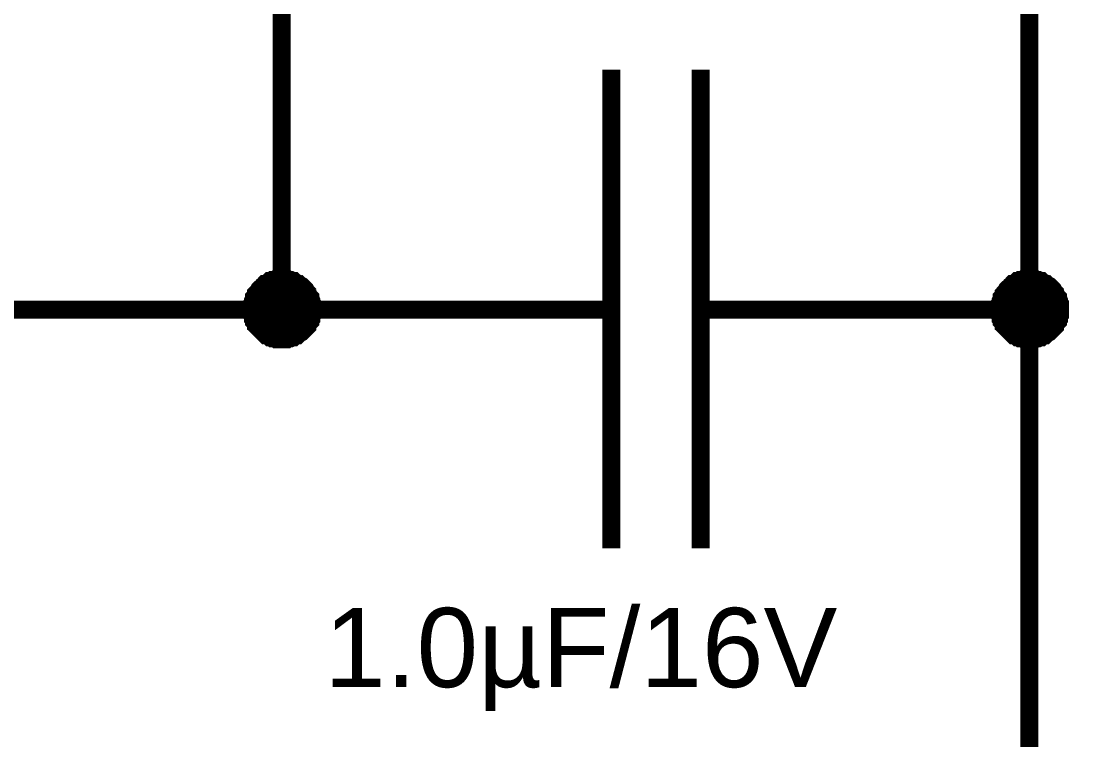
# Model space of a CAD drawing. Header units: millimetres. Extents: x -2024 to 917, y -725 to 13.
# Drawn here: x 742.59 to 760.41, y -368.48 to -356.48 of the extents above; entities that cross this region are included whole.
import ezdxf

# ---------------------------------------------------------------- set-up
doc = ezdxf.new("R2010")
doc.units = ezdxf.units.MM
doc.layers.add('Sheet', color=255, linetype='Continuous')
doc.styles.get("Standard").update_dxf_attribs({"font": 'arial.ttf'})

msp = doc.modelspace()

# ---------------------------------------------------------------- linework, layer by layer
at = {"layer": 'Sheet'}
for points, const_width in [([(729.463, -361.297), (746.941, -361.297), (746.941, -346.294), (741.942, -346.294)], 0.3), ([(761.936, -348.795), (759.437, -348.795), (759.437, -361.297), (756.937, -361.297)], 0.3), ([(752.452, -365.287), (752.452, -357.289)], 0.3), ([(753.942, -365.287), (753.942, -357.289)], 0.3), ([(746.444, -361.297), (746.444, -361.263), (746.444, -361.247), (746.444, -361.214), (746.461, -361.197), (746.461, -361.164), (746.461, -361.148), (746.477, -361.114), (746.477, -361.098), (746.494, -361.081), (746.51, -361.048), (746.51, -361.032), (746.527, -361.015), (746.543, -360.999), (746.56, -360.965), (746.576, -360.949), (746.593, -360.932), (746.61, -360.916), (746.626, -360.899), (746.643, -360.883), (746.659, -360.866), (746.676, -360.866), (746.709, -360.849), (746.725, -360.833), (746.742, -360.816), (746.775, -360.816), (746.792, -360.8), (746.808, -360.8), (746.841, -360.8), (746.858, -360.783), (746.891, -360.783), (746.907, -360.783), (746.941, -360.783)], 0.3), ([(746.444, -361.297), (746.444, -361.263), (746.444, -361.247), (746.444, -361.214), (746.461, -361.197), (746.461, -361.164), (746.461, -361.148), (746.477, -361.114), (746.477, -361.098), (746.494, -361.081), (746.51, -361.048), (746.51, -361.032), (746.527, -361.015), (746.543, -360.999), (746.56, -360.965), (746.576, -360.949), (746.593, -360.932), (746.61, -360.916), (746.626, -360.899), (746.643, -360.883), (746.659, -360.866), (746.676, -360.866), (746.709, -360.849), (746.725, -360.833), (746.742, -360.816), (746.775, -360.816), (746.792, -360.8), (746.808, -360.8), (746.841, -360.8), (746.858, -360.783), (746.891, -360.783), (746.907, -360.783), (746.941, -360.783)], 0.3), ([(746.444, -361.297), (746.444, -361.263), (746.444, -361.247), (746.444, -361.214), (746.461, -361.197), (746.461, -361.164), (746.461, -361.148), (746.477, -361.114), (746.477, -361.098), (746.494, -361.081), (746.51, -361.048), (746.51, -361.032), (746.527, -361.015), (746.543, -360.999), (746.56, -360.965), (746.576, -360.949), (746.593, -360.932), (746.61, -360.916), (746.626, -360.899), (746.643, -360.883), (746.659, -360.866), (746.676, -360.866), (746.709, -360.849), (746.725, -360.833), (746.742, -360.816), (746.775, -360.816), (746.792, -360.8), (746.808, -360.8), (746.841, -360.8), (746.858, -360.783), (746.891, -360.783), (746.907, -360.783), (746.941, -360.783)], 0.3), ([(746.444, -361.297), (746.444, -361.263), (746.444, -361.247), (746.444, -361.214), (746.461, -361.197), (746.461, -361.164), (746.461, -361.148), (746.477, -361.114), (746.477, -361.098), (746.494, -361.081), (746.51, -361.048), (746.51, -361.032), (746.527, -361.015), (746.543, -360.999), (746.56, -360.965), (746.576, -360.949), (746.593, -360.932), (746.61, -360.916), (746.626, -360.899), (746.643, -360.883), (746.659, -360.866), (746.676, -360.866), (746.709, -360.849), (746.725, -360.833), (746.742, -360.816), (746.775, -360.816), (746.792, -360.8), (746.808, -360.8), (746.841, -360.8), (746.858, -360.783), (746.891, -360.783), (746.907, -360.783), (746.941, -360.783)], 0.3), ([(746.941, -360.783), (746.941, -360.783)], 0.3), ([(746.941, -360.783), (746.974, -360.783), (746.99, -360.783), (747.023, -360.783), (747.04, -360.8), (747.073, -360.8), (747.089, -360.8), (747.123, -360.816), (747.139, -360.816), (747.156, -360.833), (747.189, -360.849), (747.205, -360.866), (747.222, -360.866), (747.238, -360.883), (747.272, -360.899), (747.288, -360.916), (747.305, -360.932), (747.321, -360.949), (747.338, -360.965), (747.354, -360.999), (747.371, -361.015), (747.371, -361.032), (747.387, -361.048), (747.404, -361.081), (747.421, -361.098), (747.421, -361.114), (747.437, -361.148), (747.437, -361.164), (747.437, -361.197), (747.454, -361.214), (747.454, -361.247), (747.454, -361.263), (747.454, -361.297)], 0.3), ([(746.941, -360.783), (746.941, -360.783)], 0.3), ([(746.941, -360.783), (746.974, -360.783), (746.99, -360.783), (747.023, -360.783), (747.04, -360.8), (747.073, -360.8), (747.089, -360.8), (747.123, -360.816), (747.139, -360.816), (747.156, -360.833), (747.189, -360.849), (747.205, -360.866), (747.222, -360.866), (747.238, -360.883), (747.272, -360.899), (747.288, -360.916), (747.305, -360.932), (747.321, -360.949), (747.338, -360.965), (747.354, -360.999), (747.371, -361.015), (747.371, -361.032), (747.387, -361.048), (747.404, -361.081), (747.421, -361.098), (747.421, -361.114), (747.437, -361.148), (747.437, -361.164), (747.437, -361.197), (747.454, -361.214), (747.454, -361.247), (747.454, -361.263), (747.454, -361.297)], 0.3), ([(746.941, -360.783), (746.941, -360.783)], 0.3), ([(746.941, -360.783), (746.974, -360.783), (746.99, -360.783), (747.023, -360.783), (747.04, -360.8), (747.073, -360.8), (747.089, -360.8), (747.123, -360.816), (747.139, -360.816), (747.156, -360.833), (747.189, -360.849), (747.205, -360.866), (747.222, -360.866), (747.238, -360.883), (747.272, -360.899), (747.288, -360.916), (747.305, -360.932), (747.321, -360.949), (747.338, -360.965), (747.354, -360.999), (747.371, -361.015), (747.371, -361.032), (747.387, -361.048), (747.404, -361.081), (747.421, -361.098), (747.421, -361.114), (747.437, -361.148), (747.437, -361.164), (747.437, -361.197), (747.454, -361.214), (747.454, -361.247), (747.454, -361.263), (747.454, -361.297)], 0.3), ([(746.941, -360.783), (746.941, -360.783)], 0.3), ([(746.941, -360.783), (746.974, -360.783), (746.99, -360.783), (747.023, -360.783), (747.04, -360.8), (747.073, -360.8), (747.089, -360.8), (747.123, -360.816), (747.139, -360.816), (747.156, -360.833), (747.189, -360.849), (747.205, -360.866), (747.222, -360.866), (747.238, -360.883), (747.272, -360.899), (747.288, -360.916), (747.305, -360.932), (747.321, -360.949), (747.338, -360.965), (747.354, -360.999), (747.371, -361.015), (747.371, -361.032), (747.387, -361.048), (747.404, -361.081), (747.421, -361.098), (747.421, -361.114), (747.437, -361.148), (747.437, -361.164), (747.437, -361.197), (747.454, -361.214), (747.454, -361.247), (747.454, -361.263), (747.454, -361.297)], 0.3), ([(758.94, -361.297), (758.94, -361.263), (758.94, -361.247), (758.94, -361.214), (758.957, -361.197), (758.957, -361.164), (758.957, -361.148), (758.973, -361.114), (758.973, -361.098), (758.99, -361.081), (759.006, -361.048), (759.006, -361.032), (759.023, -361.015), (759.039, -360.999), (759.056, -360.965), (759.072, -360.949), (759.089, -360.932), (759.106, -360.916), (759.122, -360.899), (759.139, -360.883), (759.155, -360.866), (759.172, -360.866), (759.205, -360.849), (759.221, -360.833), (759.238, -360.816), (759.271, -360.816), (759.288, -360.8), (759.304, -360.8), (759.337, -360.8), (759.354, -360.783), (759.387, -360.783), (759.403, -360.783), (759.437, -360.783)], 0.3), ([(758.94, -361.297), (758.94, -361.263), (758.94, -361.247), (758.94, -361.214), (758.957, -361.197), (758.957, -361.164), (758.957, -361.148), (758.973, -361.114), (758.973, -361.098), (758.99, -361.081), (759.006, -361.048), (759.006, -361.032), (759.023, -361.015), (759.039, -360.999), (759.056, -360.965), (759.072, -360.949), (759.089, -360.932), (759.106, -360.916), (759.122, -360.899), (759.139, -360.883), (759.155, -360.866), (759.172, -360.866), (759.205, -360.849), (759.221, -360.833), (759.238, -360.816), (759.271, -360.816), (759.288, -360.8), (759.304, -360.8), (759.337, -360.8), (759.354, -360.783), (759.387, -360.783), (759.403, -360.783), (759.437, -360.783)], 0.3), ([(758.94, -361.297), (758.94, -361.263), (758.94, -361.247), (758.94, -361.214), (758.957, -361.197), (758.957, -361.164), (758.957, -361.148), (758.973, -361.114), (758.973, -361.098), (758.99, -361.081), (759.006, -361.048), (759.006, -361.032), (759.023, -361.015), (759.039, -360.999), (759.056, -360.965), (759.072, -360.949), (759.089, -360.932), (759.106, -360.916), (759.122, -360.899), (759.139, -360.883), (759.155, -360.866), (759.172, -360.866), (759.205, -360.849), (759.221, -360.833), (759.238, -360.816), (759.271, -360.816), (759.288, -360.8), (759.304, -360.8), (759.337, -360.8), (759.354, -360.783), (759.387, -360.783), (759.403, -360.783), (759.437, -360.783)], 0.3), ([(758.94, -361.297), (758.94, -361.263), (758.94, -361.247), (758.94, -361.214), (758.957, -361.197), (758.957, -361.164), (758.957, -361.148), (758.973, -361.114), (758.973, -361.098), (758.99, -361.081), (759.006, -361.048), (759.006, -361.032), (759.023, -361.015), (759.039, -360.999), (759.056, -360.965), (759.072, -360.949), (759.089, -360.932), (759.106, -360.916), (759.122, -360.899), (759.139, -360.883), (759.155, -360.866), (759.172, -360.866), (759.205, -360.849), (759.221, -360.833), (759.238, -360.816), (759.271, -360.816), (759.288, -360.8), (759.304, -360.8), (759.337, -360.8), (759.354, -360.783), (759.387, -360.783), (759.403, -360.783), (759.437, -360.783)], 0.3), ([(759.437, -360.783), (759.437, -360.783)], 0.3), ([(759.437, -360.783), (759.47, -360.783), (759.486, -360.783), (759.519, -360.783), (759.536, -360.8), (759.569, -360.8), (759.586, -360.8), (759.619, -360.816), (759.635, -360.816), (759.652, -360.833), (759.685, -360.849), (759.701, -360.866), (759.718, -360.866), (759.735, -360.883), (759.768, -360.899), (759.784, -360.916), (759.801, -360.932), (759.817, -360.949), (759.834, -360.965), (759.85, -360.999), (759.867, -361.015), (759.867, -361.032), (759.883, -361.048), (759.9, -361.081), (759.917, -361.098), (759.917, -361.114), (759.933, -361.148), (759.933, -361.164), (759.933, -361.197), (759.95, -361.214), (759.95, -361.247), (759.95, -361.263), (759.95, -361.297)], 0.3), ([(759.437, -360.783), (759.437, -360.783)], 0.3), ([(759.437, -360.783), (759.47, -360.783), (759.486, -360.783), (759.519, -360.783), (759.536, -360.8), (759.569, -360.8), (759.586, -360.8), (759.619, -360.816), (759.635, -360.816), (759.652, -360.833), (759.685, -360.849), (759.701, -360.866), (759.718, -360.866), (759.735, -360.883), (759.768, -360.899), (759.784, -360.916), (759.801, -360.932), (759.817, -360.949), (759.834, -360.965), (759.85, -360.999), (759.867, -361.015), (759.867, -361.032), (759.883, -361.048), (759.9, -361.081), (759.917, -361.098), (759.917, -361.114), (759.933, -361.148), (759.933, -361.164), (759.933, -361.197), (759.95, -361.214), (759.95, -361.247), (759.95, -361.263), (759.95, -361.297)], 0.3), ([(759.437, -360.783), (759.437, -360.783)], 0.3), ([(759.437, -360.783), (759.47, -360.783), (759.486, -360.783), (759.519, -360.783), (759.536, -360.8), (759.569, -360.8), (759.586, -360.8), (759.619, -360.816), (759.635, -360.816), (759.652, -360.833), (759.685, -360.849), (759.701, -360.866), (759.718, -360.866), (759.735, -360.883), (759.768, -360.899), (759.784, -360.916), (759.801, -360.932), (759.817, -360.949), (759.834, -360.965), (759.85, -360.999), (759.867, -361.015), (759.867, -361.032), (759.883, -361.048), (759.9, -361.081), (759.917, -361.098), (759.917, -361.114), (759.933, -361.148), (759.933, -361.164), (759.933, -361.197), (759.95, -361.214), (759.95, -361.247), (759.95, -361.263), (759.95, -361.297)], 0.3), ([(759.437, -360.783), (759.437, -360.783)], 0.3), ([(759.437, -360.783), (759.47, -360.783), (759.486, -360.783), (759.519, -360.783), (759.536, -360.8), (759.569, -360.8), (759.586, -360.8), (759.619, -360.816), (759.635, -360.816), (759.652, -360.833), (759.685, -360.849), (759.701, -360.866), (759.718, -360.866), (759.735, -360.883), (759.768, -360.899), (759.784, -360.916), (759.801, -360.932), (759.817, -360.949), (759.834, -360.965), (759.85, -360.999), (759.867, -361.015), (759.867, -361.032), (759.883, -361.048), (759.9, -361.081), (759.917, -361.098), (759.917, -361.114), (759.933, -361.148), (759.933, -361.164), (759.933, -361.197), (759.95, -361.214), (759.95, -361.247), (759.95, -361.263), (759.95, -361.297)], 0.3), ([(746.444, -361.297), (746.444, -361.263), (746.444, -361.247), (746.444, -361.214), (746.461, -361.197), (746.461, -361.164), (746.461, -361.148), (746.477, -361.114), (746.477, -361.098), (746.494, -361.081), (746.51, -361.048), (746.51, -361.032), (746.527, -361.015), (746.543, -360.999), (746.56, -360.965), (746.576, -360.949), (746.593, -360.932), (746.61, -360.916), (746.626, -360.899), (746.643, -360.883), (746.659, -360.866), (746.676, -360.866), (746.709, -360.849), (746.725, -360.833), (746.742, -360.816), (746.775, -360.816), (746.792, -360.8), (746.808, -360.8), (746.841, -360.8), (746.858, -360.783), (746.891, -360.783), (746.907, -360.783), (746.941, -360.783)], 0.0991), ([(746.444, -361.297), (746.444, -361.263), (746.444, -361.247), (746.444, -361.214), (746.461, -361.197), (746.461, -361.164), (746.461, -361.148), (746.477, -361.114), (746.477, -361.098), (746.494, -361.081), (746.51, -361.048), (746.51, -361.032), (746.527, -361.015), (746.543, -360.999), (746.56, -360.965), (746.576, -360.949), (746.593, -360.932), (746.61, -360.916), (746.626, -360.899), (746.643, -360.883), (746.659, -360.866), (746.676, -360.866), (746.709, -360.849), (746.725, -360.833), (746.742, -360.816), (746.775, -360.816), (746.792, -360.8), (746.808, -360.8), (746.841, -360.8), (746.858, -360.783), (746.891, -360.783), (746.907, -360.783), (746.941, -360.783)], 0.0991), ([(746.444, -361.297), (746.444, -361.263), (746.444, -361.247), (746.444, -361.214), (746.461, -361.197), (746.461, -361.164), (746.461, -361.148), (746.477, -361.114), (746.477, -361.098), (746.494, -361.081), (746.51, -361.048), (746.51, -361.032), (746.527, -361.015), (746.543, -360.999), (746.56, -360.965), (746.576, -360.949), (746.593, -360.932), (746.61, -360.916), (746.626, -360.899), (746.643, -360.883), (746.659, -360.866), (746.676, -360.866), (746.709, -360.849), (746.725, -360.833), (746.742, -360.816), (746.775, -360.816), (746.792, -360.8), (746.808, -360.8), (746.841, -360.8), (746.858, -360.783), (746.891, -360.783), (746.907, -360.783), (746.941, -360.783)], 0.0991), ([(746.444, -361.297), (746.444, -361.263), (746.444, -361.247), (746.444, -361.214), (746.461, -361.197), (746.461, -361.164), (746.461, -361.148), (746.477, -361.114), (746.477, -361.098), (746.494, -361.081), (746.51, -361.048), (746.51, -361.032), (746.527, -361.015), (746.543, -360.999), (746.56, -360.965), (746.576, -360.949), (746.593, -360.932), (746.61, -360.916), (746.626, -360.899), (746.643, -360.883), (746.659, -360.866), (746.676, -360.866), (746.709, -360.849), (746.725, -360.833), (746.742, -360.816), (746.775, -360.816), (746.792, -360.8), (746.808, -360.8), (746.841, -360.8), (746.858, -360.783), (746.891, -360.783), (746.907, -360.783), (746.941, -360.783)], 0.0991), ([(746.941, -360.783), (746.941, -360.783)], 0.0991), ([(746.941, -360.783), (746.974, -360.783), (746.99, -360.783), (747.023, -360.783), (747.04, -360.8), (747.073, -360.8), (747.089, -360.8), (747.123, -360.816), (747.139, -360.816), (747.156, -360.833), (747.189, -360.849), (747.205, -360.866), (747.222, -360.866), (747.238, -360.883), (747.272, -360.899), (747.288, -360.916), (747.305, -360.932), (747.321, -360.949), (747.338, -360.965), (747.354, -360.999), (747.371, -361.015), (747.371, -361.032), (747.387, -361.048), (747.404, -361.081), (747.421, -361.098), (747.421, -361.114), (747.437, -361.148), (747.437, -361.164), (747.437, -361.197), (747.454, -361.214), (747.454, -361.247), (747.454, -361.263), (747.454, -361.297)], 0.0991), ([(746.941, -360.783), (746.941, -360.783)], 0.0991), ([(746.941, -360.783), (746.974, -360.783), (746.99, -360.783), (747.023, -360.783), (747.04, -360.8), (747.073, -360.8), (747.089, -360.8), (747.123, -360.816), (747.139, -360.816), (747.156, -360.833), (747.189, -360.849), (747.205, -360.866), (747.222, -360.866), (747.238, -360.883), (747.272, -360.899), (747.288, -360.916), (747.305, -360.932), (747.321, -360.949), (747.338, -360.965), (747.354, -360.999), (747.371, -361.015), (747.371, -361.032), (747.387, -361.048), (747.404, -361.081), (747.421, -361.098), (747.421, -361.114), (747.437, -361.148), (747.437, -361.164), (747.437, -361.197), (747.454, -361.214), (747.454, -361.247), (747.454, -361.263), (747.454, -361.297)], 0.0991), ([(746.941, -360.783), (746.941, -360.783)], 0.0991), ([(746.941, -360.783), (746.974, -360.783), (746.99, -360.783), (747.023, -360.783), (747.04, -360.8), (747.073, -360.8), (747.089, -360.8), (747.123, -360.816), (747.139, -360.816), (747.156, -360.833), (747.189, -360.849), (747.205, -360.866), (747.222, -360.866), (747.238, -360.883), (747.272, -360.899), (747.288, -360.916), (747.305, -360.932), (747.321, -360.949), (747.338, -360.965), (747.354, -360.999), (747.371, -361.015), (747.371, -361.032), (747.387, -361.048), (747.404, -361.081), (747.421, -361.098), (747.421, -361.114), (747.437, -361.148), (747.437, -361.164), (747.437, -361.197), (747.454, -361.214), (747.454, -361.247), (747.454, -361.263), (747.454, -361.297)], 0.0991), ([(746.941, -360.783), (746.941, -360.783)], 0.0991), ([(746.941, -360.783), (746.974, -360.783), (746.99, -360.783), (747.023, -360.783), (747.04, -360.8), (747.073, -360.8), (747.089, -360.8), (747.123, -360.816), (747.139, -360.816), (747.156, -360.833), (747.189, -360.849), (747.205, -360.866), (747.222, -360.866), (747.238, -360.883), (747.272, -360.899), (747.288, -360.916), (747.305, -360.932), (747.321, -360.949), (747.338, -360.965), (747.354, -360.999), (747.371, -361.015), (747.371, -361.032), (747.387, -361.048), (747.404, -361.081), (747.421, -361.098), (747.421, -361.114), (747.437, -361.148), (747.437, -361.164), (747.437, -361.197), (747.454, -361.214), (747.454, -361.247), (747.454, -361.263), (747.454, -361.297)], 0.0991), ([(758.94, -361.297), (758.94, -361.263), (758.94, -361.247), (758.94, -361.214), (758.957, -361.197), (758.957, -361.164), (758.957, -361.148), (758.973, -361.114), (758.973, -361.098), (758.99, -361.081), (759.006, -361.048), (759.006, -361.032), (759.023, -361.015), (759.039, -360.999), (759.056, -360.965), (759.072, -360.949), (759.089, -360.932), (759.106, -360.916), (759.122, -360.899), (759.139, -360.883), (759.155, -360.866), (759.172, -360.866), (759.205, -360.849), (759.221, -360.833), (759.238, -360.816), (759.271, -360.816), (759.288, -360.8), (759.304, -360.8), (759.337, -360.8), (759.354, -360.783), (759.387, -360.783), (759.403, -360.783), (759.437, -360.783)], 0.0991), ([(758.94, -361.297), (758.94, -361.263), (758.94, -361.247), (758.94, -361.214), (758.957, -361.197), (758.957, -361.164), (758.957, -361.148), (758.973, -361.114), (758.973, -361.098), (758.99, -361.081), (759.006, -361.048), (759.006, -361.032), (759.023, -361.015), (759.039, -360.999), (759.056, -360.965), (759.072, -360.949), (759.089, -360.932), (759.106, -360.916), (759.122, -360.899), (759.139, -360.883), (759.155, -360.866), (759.172, -360.866), (759.205, -360.849), (759.221, -360.833), (759.238, -360.816), (759.271, -360.816), (759.288, -360.8), (759.304, -360.8), (759.337, -360.8), (759.354, -360.783), (759.387, -360.783), (759.403, -360.783), (759.437, -360.783)], 0.0991), ([(758.94, -361.297), (758.94, -361.263), (758.94, -361.247), (758.94, -361.214), (758.957, -361.197), (758.957, -361.164), (758.957, -361.148), (758.973, -361.114), (758.973, -361.098), (758.99, -361.081), (759.006, -361.048), (759.006, -361.032), (759.023, -361.015), (759.039, -360.999), (759.056, -360.965), (759.072, -360.949), (759.089, -360.932), (759.106, -360.916), (759.122, -360.899), (759.139, -360.883), (759.155, -360.866), (759.172, -360.866), (759.205, -360.849), (759.221, -360.833), (759.238, -360.816), (759.271, -360.816), (759.288, -360.8), (759.304, -360.8), (759.337, -360.8), (759.354, -360.783), (759.387, -360.783), (759.403, -360.783), (759.437, -360.783)], 0.0991), ([(758.94, -361.297), (758.94, -361.263), (758.94, -361.247), (758.94, -361.214), (758.957, -361.197), (758.957, -361.164), (758.957, -361.148), (758.973, -361.114), (758.973, -361.098), (758.99, -361.081), (759.006, -361.048), (759.006, -361.032), (759.023, -361.015), (759.039, -360.999), (759.056, -360.965), (759.072, -360.949), (759.089, -360.932), (759.106, -360.916), (759.122, -360.899), (759.139, -360.883), (759.155, -360.866), (759.172, -360.866), (759.205, -360.849), (759.221, -360.833), (759.238, -360.816), (759.271, -360.816), (759.288, -360.8), (759.304, -360.8), (759.337, -360.8), (759.354, -360.783), (759.387, -360.783), (759.403, -360.783), (759.437, -360.783)], 0.0991), ([(759.437, -360.783), (759.437, -360.783)], 0.0991), ([(759.437, -360.783), (759.47, -360.783), (759.486, -360.783), (759.519, -360.783), (759.536, -360.8), (759.569, -360.8), (759.586, -360.8), (759.619, -360.816), (759.635, -360.816), (759.652, -360.833), (759.685, -360.849), (759.701, -360.866), (759.718, -360.866), (759.735, -360.883), (759.768, -360.899), (759.784, -360.916), (759.801, -360.932), (759.817, -360.949), (759.834, -360.965), (759.85, -360.999), (759.867, -361.015), (759.867, -361.032), (759.883, -361.048), (759.9, -361.081), (759.917, -361.098), (759.917, -361.114), (759.933, -361.148), (759.933, -361.164), (759.933, -361.197), (759.95, -361.214), (759.95, -361.247), (759.95, -361.263), (759.95, -361.297)], 0.0991), ([(759.437, -360.783), (759.437, -360.783)], 0.0991), ([(759.437, -360.783), (759.47, -360.783), (759.486, -360.783), (759.519, -360.783), (759.536, -360.8), (759.569, -360.8), (759.586, -360.8), (759.619, -360.816), (759.635, -360.816), (759.652, -360.833), (759.685, -360.849), (759.701, -360.866), (759.718, -360.866), (759.735, -360.883), (759.768, -360.899), (759.784, -360.916), (759.801, -360.932), (759.817, -360.949), (759.834, -360.965), (759.85, -360.999), (759.867, -361.015), (759.867, -361.032), (759.883, -361.048), (759.9, -361.081), (759.917, -361.098), (759.917, -361.114), (759.933, -361.148), (759.933, -361.164), (759.933, -361.197), (759.95, -361.214), (759.95, -361.247), (759.95, -361.263), (759.95, -361.297)], 0.0991), ([(759.437, -360.783), (759.437, -360.783)], 0.0991), ([(759.437, -360.783), (759.47, -360.783), (759.486, -360.783), (759.519, -360.783), (759.536, -360.8), (759.569, -360.8), (759.586, -360.8), (759.619, -360.816), (759.635, -360.816), (759.652, -360.833), (759.685, -360.849), (759.701, -360.866), (759.718, -360.866), (759.735, -360.883), (759.768, -360.899), (759.784, -360.916), (759.801, -360.932), (759.817, -360.949), (759.834, -360.965), (759.85, -360.999), (759.867, -361.015), (759.867, -361.032), (759.883, -361.048), (759.9, -361.081), (759.917, -361.098), (759.917, -361.114), (759.933, -361.148), (759.933, -361.164), (759.933, -361.197), (759.95, -361.214), (759.95, -361.247), (759.95, -361.263), (759.95, -361.297)], 0.0991), ([(759.437, -360.783), (759.437, -360.783)], 0.0991), ([(759.437, -360.783), (759.47, -360.783), (759.486, -360.783), (759.519, -360.783), (759.536, -360.8), (759.569, -360.8), (759.586, -360.8), (759.619, -360.816), (759.635, -360.816), (759.652, -360.833), (759.685, -360.849), (759.701, -360.866), (759.718, -360.866), (759.735, -360.883), (759.768, -360.899), (759.784, -360.916), (759.801, -360.932), (759.817, -360.949), (759.834, -360.965), (759.85, -360.999), (759.867, -361.015), (759.867, -361.032), (759.883, -361.048), (759.9, -361.081), (759.917, -361.098), (759.917, -361.114), (759.933, -361.148), (759.933, -361.164), (759.933, -361.197), (759.95, -361.214), (759.95, -361.247), (759.95, -361.263), (759.95, -361.297)], 0.0991), ([(746.941, -361.793), (746.907, -361.793), (746.891, -361.793), (746.858, -361.793), (746.841, -361.777), (746.808, -361.777), (746.792, -361.777), (746.775, -361.76), (746.742, -361.76), (746.725, -361.744), (746.709, -361.727), (746.676, -361.727), (746.659, -361.711), (746.643, -361.694), (746.626, -361.677), (746.61, -361.661), (746.593, -361.644), (746.576, -361.628), (746.56, -361.611), (746.543, -361.595), (746.527, -361.578), (746.51, -361.562), (746.51, -361.528), (746.494, -361.512), (746.477, -361.495), (746.477, -361.462), (746.461, -361.446), (746.461, -361.429), (746.461, -361.396), (746.444, -361.379), (746.444, -361.346), (746.444, -361.33), (746.444, -361.297)], 0.3), ([(746.444, -361.297), (746.444, -361.297)], 0.3), ([(746.941, -361.793), (746.907, -361.793), (746.891, -361.793), (746.858, -361.793), (746.841, -361.777), (746.808, -361.777), (746.792, -361.777), (746.775, -361.76), (746.742, -361.76), (746.725, -361.744), (746.709, -361.727), (746.676, -361.727), (746.659, -361.711), (746.643, -361.694), (746.626, -361.677), (746.61, -361.661), (746.593, -361.644), (746.576, -361.628), (746.56, -361.611), (746.543, -361.595), (746.527, -361.578), (746.51, -361.562), (746.51, -361.528), (746.494, -361.512), (746.477, -361.495), (746.477, -361.462), (746.461, -361.446), (746.461, -361.429), (746.461, -361.396), (746.444, -361.379), (746.444, -361.346), (746.444, -361.33), (746.444, -361.297)], 0.3), ([(746.444, -361.297), (746.444, -361.297)], 0.3), ([(746.941, -361.793), (746.907, -361.793), (746.891, -361.793), (746.858, -361.793), (746.841, -361.777), (746.808, -361.777), (746.792, -361.777), (746.775, -361.76), (746.742, -361.76), (746.725, -361.744), (746.709, -361.727), (746.676, -361.727), (746.659, -361.711), (746.643, -361.694), (746.626, -361.677), (746.61, -361.661), (746.593, -361.644), (746.576, -361.628), (746.56, -361.611), (746.543, -361.595), (746.527, -361.578), (746.51, -361.562), (746.51, -361.528), (746.494, -361.512), (746.477, -361.495), (746.477, -361.462), (746.461, -361.446), (746.461, -361.429), (746.461, -361.396), (746.444, -361.379), (746.444, -361.346), (746.444, -361.33), (746.444, -361.297)], 0.3), ([(746.444, -361.297), (746.444, -361.297)], 0.3), ([(746.941, -361.793), (746.907, -361.793), (746.891, -361.793), (746.858, -361.793), (746.841, -361.777), (746.808, -361.777), (746.792, -361.777), (746.775, -361.76), (746.742, -361.76), (746.725, -361.744), (746.709, -361.727), (746.676, -361.727), (746.659, -361.711), (746.643, -361.694), (746.626, -361.677), (746.61, -361.661), (746.593, -361.644), (746.576, -361.628), (746.56, -361.611), (746.543, -361.595), (746.527, -361.578), (746.51, -361.562), (746.51, -361.528), (746.494, -361.512), (746.477, -361.495), (746.477, -361.462), (746.461, -361.446), (746.461, -361.429), (746.461, -361.396), (746.444, -361.379), (746.444, -361.346), (746.444, -361.33), (746.444, -361.297)], 0.3), ([(746.444, -361.297), (746.444, -361.297)], 0.3), ([(746.941, -361.793), (746.907, -361.793), (746.891, -361.793), (746.858, -361.793), (746.841, -361.777), (746.808, -361.777), (746.792, -361.777), (746.775, -361.76), (746.742, -361.76), (746.725, -361.744), (746.709, -361.727), (746.676, -361.727), (746.659, -361.711), (746.643, -361.694), (746.626, -361.677), (746.61, -361.661), (746.593, -361.644), (746.576, -361.628), (746.56, -361.611), (746.543, -361.595), (746.527, -361.578), (746.51, -361.562), (746.51, -361.528), (746.494, -361.512), (746.477, -361.495), (746.477, -361.462), (746.461, -361.446), (746.461, -361.429), (746.461, -361.396), (746.444, -361.379), (746.444, -361.346), (746.444, -361.33), (746.444, -361.297)], 0.0991), ([(746.444, -361.297), (746.444, -361.297)], 0.0991), ([(746.941, -361.793), (746.907, -361.793), (746.891, -361.793), (746.858, -361.793), (746.841, -361.777), (746.808, -361.777), (746.792, -361.777), (746.775, -361.76), (746.742, -361.76), (746.725, -361.744), (746.709, -361.727), (746.676, -361.727), (746.659, -361.711), (746.643, -361.694), (746.626, -361.677), (746.61, -361.661), (746.593, -361.644), (746.576, -361.628), (746.56, -361.611), (746.543, -361.595), (746.527, -361.578), (746.51, -361.562), (746.51, -361.528), (746.494, -361.512), (746.477, -361.495), (746.477, -361.462), (746.461, -361.446), (746.461, -361.429), (746.461, -361.396), (746.444, -361.379), (746.444, -361.346), (746.444, -361.33), (746.444, -361.297)], 0.0991), ([(746.444, -361.297), (746.444, -361.297)], 0.0991), ([(746.941, -361.793), (746.907, -361.793), (746.891, -361.793), (746.858, -361.793), (746.841, -361.777), (746.808, -361.777), (746.792, -361.777), (746.775, -361.76), (746.742, -361.76), (746.725, -361.744), (746.709, -361.727), (746.676, -361.727), (746.659, -361.711), (746.643, -361.694), (746.626, -361.677), (746.61, -361.661), (746.593, -361.644), (746.576, -361.628), (746.56, -361.611), (746.543, -361.595), (746.527, -361.578), (746.51, -361.562), (746.51, -361.528), (746.494, -361.512), (746.477, -361.495), (746.477, -361.462), (746.461, -361.446), (746.461, -361.429), (746.461, -361.396), (746.444, -361.379), (746.444, -361.346), (746.444, -361.33), (746.444, -361.297)], 0.0991), ([(746.444, -361.297), (746.444, -361.297)], 0.0991), ([(746.941, -361.793), (746.907, -361.793), (746.891, -361.793), (746.858, -361.793), (746.841, -361.777), (746.808, -361.777), (746.792, -361.777), (746.775, -361.76), (746.742, -361.76), (746.725, -361.744), (746.709, -361.727), (746.676, -361.727), (746.659, -361.711), (746.643, -361.694), (746.626, -361.677), (746.61, -361.661), (746.593, -361.644), (746.576, -361.628), (746.56, -361.611), (746.543, -361.595), (746.527, -361.578), (746.51, -361.562), (746.51, -361.528), (746.494, -361.512), (746.477, -361.495), (746.477, -361.462), (746.461, -361.446), (746.461, -361.429), (746.461, -361.396), (746.444, -361.379), (746.444, -361.346), (746.444, -361.33), (746.444, -361.297)], 0.0991), ([(746.444, -361.297), (746.444, -361.297)], 0.0991), ([(747.454, -361.297), (747.454, -361.33), (747.454, -361.346), (747.454, -361.379), (747.437, -361.396), (747.437, -361.429), (747.437, -361.446), (747.421, -361.462), (747.421, -361.495), (747.404, -361.512), (747.387, -361.528), (747.371, -361.562), (747.371, -361.578), (747.354, -361.595), (747.338, -361.611), (747.321, -361.628), (747.305, -361.644), (747.288, -361.661), (747.272, -361.677), (747.238, -361.694), (747.222, -361.711), (747.205, -361.727), (747.189, -361.727), (747.156, -361.744), (747.139, -361.76), (747.123, -361.76), (747.089, -361.777), (747.073, -361.777), (747.04, -361.777), (747.023, -361.793), (746.99, -361.793), (746.974, -361.793), (746.941, -361.793)], 0.3), ([(746.941, -361.297), (749.44, -361.297)], 0.3), ([(747.454, -361.297), (747.454, -361.33), (747.454, -361.346), (747.454, -361.379), (747.437, -361.396), (747.437, -361.429), (747.437, -361.446), (747.421, -361.462), (747.421, -361.495), (747.404, -361.512), (747.387, -361.528), (747.371, -361.562), (747.371, -361.578), (747.354, -361.595), (747.338, -361.611), (747.321, -361.628), (747.305, -361.644), (747.288, -361.661), (747.272, -361.677), (747.238, -361.694), (747.222, -361.711), (747.205, -361.727), (747.189, -361.727), (747.156, -361.744), (747.139, -361.76), (747.123, -361.76), (747.089, -361.777), (747.073, -361.777), (747.04, -361.777), (747.023, -361.793), (746.99, -361.793), (746.974, -361.793), (746.941, -361.793)], 0.3), ([(747.454, -361.297), (747.454, -361.33), (747.454, -361.346), (747.454, -361.379), (747.437, -361.396), (747.437, -361.429), (747.437, -361.446), (747.421, -361.462), (747.421, -361.495), (747.404, -361.512), (747.387, -361.528), (747.371, -361.562), (747.371, -361.578), (747.354, -361.595), (747.338, -361.611), (747.321, -361.628), (747.305, -361.644), (747.288, -361.661), (747.272, -361.677), (747.238, -361.694), (747.222, -361.711), (747.205, -361.727), (747.189, -361.727), (747.156, -361.744), (747.139, -361.76), (747.123, -361.76), (747.089, -361.777), (747.073, -361.777), (747.04, -361.777), (747.023, -361.793), (746.99, -361.793), (746.974, -361.793), (746.941, -361.793)], 0.3), ([(747.454, -361.297), (747.454, -361.33), (747.454, -361.346), (747.454, -361.379), (747.437, -361.396), (747.437, -361.429), (747.437, -361.446), (747.421, -361.462), (747.421, -361.495), (747.404, -361.512), (747.387, -361.528), (747.371, -361.562), (747.371, -361.578), (747.354, -361.595), (747.338, -361.611), (747.321, -361.628), (747.305, -361.644), (747.288, -361.661), (747.272, -361.677), (747.238, -361.694), (747.222, -361.711), (747.205, -361.727), (747.189, -361.727), (747.156, -361.744), (747.139, -361.76), (747.123, -361.76), (747.089, -361.777), (747.073, -361.777), (747.04, -361.777), (747.023, -361.793), (746.99, -361.793), (746.974, -361.793), (746.941, -361.793)], 0.3), ([(747.454, -361.297), (747.454, -361.33), (747.454, -361.346), (747.454, -361.379), (747.437, -361.396), (747.437, -361.429), (747.437, -361.446), (747.421, -361.462), (747.421, -361.495), (747.404, -361.512), (747.387, -361.528), (747.371, -361.562), (747.371, -361.578), (747.354, -361.595), (747.338, -361.611), (747.321, -361.628), (747.305, -361.644), (747.288, -361.661), (747.272, -361.677), (747.238, -361.694), (747.222, -361.711), (747.205, -361.727), (747.189, -361.727), (747.156, -361.744), (747.139, -361.76), (747.123, -361.76), (747.089, -361.777), (747.073, -361.777), (747.04, -361.777), (747.023, -361.793), (746.99, -361.793), (746.974, -361.793), (746.941, -361.793)], 0.0991), ([(747.454, -361.297), (747.454, -361.33), (747.454, -361.346), (747.454, -361.379), (747.437, -361.396), (747.437, -361.429), (747.437, -361.446), (747.421, -361.462), (747.421, -361.495), (747.404, -361.512), (747.387, -361.528), (747.371, -361.562), (747.371, -361.578), (747.354, -361.595), (747.338, -361.611), (747.321, -361.628), (747.305, -361.644), (747.288, -361.661), (747.272, -361.677), (747.238, -361.694), (747.222, -361.711), (747.205, -361.727), (747.189, -361.727), (747.156, -361.744), (747.139, -361.76), (747.123, -361.76), (747.089, -361.777), (747.073, -361.777), (747.04, -361.777), (747.023, -361.793), (746.99, -361.793), (746.974, -361.793), (746.941, -361.793)], 0.0991), ([(747.454, -361.297), (747.454, -361.33), (747.454, -361.346), (747.454, -361.379), (747.437, -361.396), (747.437, -361.429), (747.437, -361.446), (747.421, -361.462), (747.421, -361.495), (747.404, -361.512), (747.387, -361.528), (747.371, -361.562), (747.371, -361.578), (747.354, -361.595), (747.338, -361.611), (747.321, -361.628), (747.305, -361.644), (747.288, -361.661), (747.272, -361.677), (747.238, -361.694), (747.222, -361.711), (747.205, -361.727), (747.189, -361.727), (747.156, -361.744), (747.139, -361.76), (747.123, -361.76), (747.089, -361.777), (747.073, -361.777), (747.04, -361.777), (747.023, -361.793), (746.99, -361.793), (746.974, -361.793), (746.941, -361.793)], 0.0991), ([(747.454, -361.297), (747.454, -361.33), (747.454, -361.346), (747.454, -361.379), (747.437, -361.396), (747.437, -361.429), (747.437, -361.446), (747.421, -361.462), (747.421, -361.495), (747.404, -361.512), (747.387, -361.528), (747.371, -361.562), (747.371, -361.578), (747.354, -361.595), (747.338, -361.611), (747.321, -361.628), (747.305, -361.644), (747.288, -361.661), (747.272, -361.677), (747.238, -361.694), (747.222, -361.711), (747.205, -361.727), (747.189, -361.727), (747.156, -361.744), (747.139, -361.76), (747.123, -361.76), (747.089, -361.777), (747.073, -361.777), (747.04, -361.777), (747.023, -361.793), (746.99, -361.793), (746.974, -361.793), (746.941, -361.793)], 0.0991), ([(747.454, -361.297), (747.454, -361.297), (747.454, -361.297), (747.454, -361.297), (747.454, -361.297), (747.454, -361.297), (747.454, -361.297), (747.454, -361.297), (747.454, -361.297), (747.454, -361.297), (747.454, -361.297), (747.454, -361.297), (747.454, -361.297), (747.454, -361.297), (747.454, -361.297), (747.454, -361.297), (747.454, -361.297), (747.454, -361.297), (747.454, -361.297), (747.454, -361.297), (747.454, -361.297), (747.454, -361.297), (747.454, -361.297), (747.454, -361.297), (747.454, -361.297), (747.454, -361.297), (747.454, -361.297), (747.454, -361.297), (747.454, -361.297), (747.454, -361.297), (747.454, -361.297), (747.454, -361.297), (747.454, -361.297)], 0.3), ([(747.454, -361.297), (747.454, -361.297)], 0.3), ([(747.454, -361.297), (747.454, -361.297), (747.454, -361.297), (747.454, -361.297), (747.454, -361.297), (747.454, -361.297), (747.454, -361.297), (747.454, -361.297), (747.454, -361.297), (747.454, -361.297), (747.454, -361.297), (747.454, -361.297), (747.454, -361.297), (747.454, -361.297), (747.454, -361.297), (747.454, -361.297), (747.454, -361.297), (747.454, -361.297), (747.454, -361.297), (747.454, -361.297), (747.454, -361.297), (747.454, -361.297), (747.454, -361.297), (747.454, -361.297), (747.454, -361.297), (747.454, -361.297), (747.454, -361.297), (747.454, -361.297), (747.454, -361.297), (747.454, -361.297), (747.454, -361.297), (747.454, -361.297), (747.454, -361.297)], 0.3), ([(747.454, -361.297), (747.454, -361.297)], 0.3), ([(747.454, -361.297), (747.454, -361.297), (747.454, -361.297), (747.454, -361.297), (747.454, -361.297), (747.454, -361.297), (747.454, -361.297), (747.454, -361.297), (747.454, -361.297), (747.454, -361.297), (747.454, -361.297), (747.454, -361.297), (747.454, -361.297), (747.454, -361.297), (747.454, -361.297), (747.454, -361.297), (747.454, -361.297), (747.454, -361.297), (747.454, -361.297), (747.454, -361.297), (747.454, -361.297), (747.454, -361.297), (747.454, -361.297), (747.454, -361.297), (747.454, -361.297), (747.454, -361.297), (747.454, -361.297), (747.454, -361.297), (747.454, -361.297), (747.454, -361.297), (747.454, -361.297), (747.454, -361.297), (747.454, -361.297)], 0.3), ([(747.454, -361.297), (747.454, -361.297)], 0.3), ([(747.454, -361.297), (747.454, -361.297), (747.454, -361.297), (747.454, -361.297), (747.454, -361.297), (747.454, -361.297), (747.454, -361.297), (747.454, -361.297), (747.454, -361.297), (747.454, -361.297), (747.454, -361.297), (747.454, -361.297), (747.454, -361.297), (747.454, -361.297), (747.454, -361.297), (747.454, -361.297), (747.454, -361.297), (747.454, -361.297), (747.454, -361.297), (747.454, -361.297), (747.454, -361.297), (747.454, -361.297), (747.454, -361.297), (747.454, -361.297), (747.454, -361.297), (747.454, -361.297), (747.454, -361.297), (747.454, -361.297), (747.454, -361.297), (747.454, -361.297), (747.454, -361.297), (747.454, -361.297), (747.454, -361.297)], 0.3), ([(747.454, -361.297), (747.454, -361.297)], 0.3), ([(747.454, -361.297), (747.454, -361.297), (747.454, -361.297), (747.454, -361.297), (747.454, -361.297), (747.454, -361.297), (747.454, -361.297), (747.454, -361.297), (747.454, -361.297), (747.454, -361.297), (747.454, -361.297), (747.454, -361.297), (747.454, -361.297), (747.454, -361.297), (747.454, -361.297), (747.454, -361.297), (747.454, -361.297), (747.454, -361.297), (747.454, -361.297), (747.454, -361.297), (747.454, -361.297), (747.454, -361.297), (747.454, -361.297), (747.454, -361.297), (747.454, -361.297), (747.454, -361.297), (747.454, -361.297), (747.454, -361.297), (747.454, -361.297), (747.454, -361.297), (747.454, -361.297), (747.454, -361.297), (747.454, -361.297)], 0.0991), ([(747.454, -361.297), (747.454, -361.297)], 0.0991), ([(747.454, -361.297), (747.454, -361.297), (747.454, -361.297), (747.454, -361.297), (747.454, -361.297), (747.454, -361.297), (747.454, -361.297), (747.454, -361.297), (747.454, -361.297), (747.454, -361.297), (747.454, -361.297), (747.454, -361.297), (747.454, -361.297), (747.454, -361.297), (747.454, -361.297), (747.454, -361.297), (747.454, -361.297), (747.454, -361.297), (747.454, -361.297), (747.454, -361.297), (747.454, -361.297), (747.454, -361.297), (747.454, -361.297), (747.454, -361.297), (747.454, -361.297), (747.454, -361.297), (747.454, -361.297), (747.454, -361.297), (747.454, -361.297), (747.454, -361.297), (747.454, -361.297), (747.454, -361.297), (747.454, -361.297)], 0.0991), ([(747.454, -361.297), (747.454, -361.297)], 0.0991), ([(747.454, -361.297), (747.454, -361.297), (747.454, -361.297), (747.454, -361.297), (747.454, -361.297), (747.454, -361.297), (747.454, -361.297), (747.454, -361.297), (747.454, -361.297), (747.454, -361.297), (747.454, -361.297), (747.454, -361.297), (747.454, -361.297), (747.454, -361.297), (747.454, -361.297), (747.454, -361.297), (747.454, -361.297), (747.454, -361.297), (747.454, -361.297), (747.454, -361.297), (747.454, -361.297), (747.454, -361.297), (747.454, -361.297), (747.454, -361.297), (747.454, -361.297), (747.454, -361.297), (747.454, -361.297), (747.454, -361.297), (747.454, -361.297), (747.454, -361.297), (747.454, -361.297), (747.454, -361.297), (747.454, -361.297)], 0.0991), ([(747.454, -361.297), (747.454, -361.297)], 0.0991), ([(747.454, -361.297), (747.454, -361.297), (747.454, -361.297), (747.454, -361.297), (747.454, -361.297), (747.454, -361.297), (747.454, -361.297), (747.454, -361.297), (747.454, -361.297), (747.454, -361.297), (747.454, -361.297), (747.454, -361.297), (747.454, -361.297), (747.454, -361.297), (747.454, -361.297), (747.454, -361.297), (747.454, -361.297), (747.454, -361.297), (747.454, -361.297), (747.454, -361.297), (747.454, -361.297), (747.454, -361.297), (747.454, -361.297), (747.454, -361.297), (747.454, -361.297), (747.454, -361.297), (747.454, -361.297), (747.454, -361.297), (747.454, -361.297), (747.454, -361.297), (747.454, -361.297), (747.454, -361.297), (747.454, -361.297)], 0.0991), ([(747.454, -361.297), (747.454, -361.297)], 0.0991), ([(752.452, -361.297), (749.44, -361.297)], 0.3), ([(753.942, -361.297), (756.937, -361.297)], 0.3), ([(759.437, -361.793), (759.403, -361.793), (759.387, -361.793), (759.354, -361.793), (759.337, -361.777), (759.304, -361.777), (759.288, -361.777), (759.271, -361.76), (759.238, -361.76), (759.221, -361.744), (759.205, -361.727), (759.172, -361.727), (759.155, -361.711), (759.139, -361.694), (759.122, -361.677), (759.106, -361.661), (759.089, -361.644), (759.072, -361.628), (759.056, -361.611), (759.039, -361.595), (759.023, -361.578), (759.006, -361.562), (759.006, -361.528), (758.99, -361.512), (758.973, -361.495), (758.973, -361.462), (758.957, -361.446), (758.957, -361.429), (758.957, -361.396), (758.94, -361.379), (758.94, -361.346), (758.94, -361.33), (758.94, -361.297)], 0.3), ([(758.94, -361.297), (758.94, -361.297)], 0.3), ([(759.437, -361.793), (759.403, -361.793), (759.387, -361.793), (759.354, -361.793), (759.337, -361.777), (759.304, -361.777), (759.288, -361.777), (759.271, -361.76), (759.238, -361.76), (759.221, -361.744), (759.205, -361.727), (759.172, -361.727), (759.155, -361.711), (759.139, -361.694), (759.122, -361.677), (759.106, -361.661), (759.089, -361.644), (759.072, -361.628), (759.056, -361.611), (759.039, -361.595), (759.023, -361.578), (759.006, -361.562), (759.006, -361.528), (758.99, -361.512), (758.973, -361.495), (758.973, -361.462), (758.957, -361.446), (758.957, -361.429), (758.957, -361.396), (758.94, -361.379), (758.94, -361.346), (758.94, -361.33), (758.94, -361.297)], 0.3), ([(758.94, -361.297), (758.94, -361.297)], 0.3), ([(759.437, -361.793), (759.403, -361.793), (759.387, -361.793), (759.354, -361.793), (759.337, -361.777), (759.304, -361.777), (759.288, -361.777), (759.271, -361.76), (759.238, -361.76), (759.221, -361.744), (759.205, -361.727), (759.172, -361.727), (759.155, -361.711), (759.139, -361.694), (759.122, -361.677), (759.106, -361.661), (759.089, -361.644), (759.072, -361.628), (759.056, -361.611), (759.039, -361.595), (759.023, -361.578), (759.006, -361.562), (759.006, -361.528), (758.99, -361.512), (758.973, -361.495), (758.973, -361.462), (758.957, -361.446), (758.957, -361.429), (758.957, -361.396), (758.94, -361.379), (758.94, -361.346), (758.94, -361.33), (758.94, -361.297)], 0.3), ([(758.94, -361.297), (758.94, -361.297)], 0.3), ([(759.437, -361.793), (759.403, -361.793), (759.387, -361.793), (759.354, -361.793), (759.337, -361.777), (759.304, -361.777), (759.288, -361.777), (759.271, -361.76), (759.238, -361.76), (759.221, -361.744), (759.205, -361.727), (759.172, -361.727), (759.155, -361.711), (759.139, -361.694), (759.122, -361.677), (759.106, -361.661), (759.089, -361.644), (759.072, -361.628), (759.056, -361.611), (759.039, -361.595), (759.023, -361.578), (759.006, -361.562), (759.006, -361.528), (758.99, -361.512), (758.973, -361.495), (758.973, -361.462), (758.957, -361.446), (758.957, -361.429), (758.957, -361.396), (758.94, -361.379), (758.94, -361.346), (758.94, -361.33), (758.94, -361.297)], 0.3), ([(758.94, -361.297), (758.94, -361.297)], 0.3), ([(759.437, -361.793), (759.403, -361.793), (759.387, -361.793), (759.354, -361.793), (759.337, -361.777), (759.304, -361.777), (759.288, -361.777), (759.271, -361.76), (759.238, -361.76), (759.221, -361.744), (759.205, -361.727), (759.172, -361.727), (759.155, -361.711), (759.139, -361.694), (759.122, -361.677), (759.106, -361.661), (759.089, -361.644), (759.072, -361.628), (759.056, -361.611), (759.039, -361.595), (759.023, -361.578), (759.006, -361.562), (759.006, -361.528), (758.99, -361.512), (758.973, -361.495), (758.973, -361.462), (758.957, -361.446), (758.957, -361.429), (758.957, -361.396), (758.94, -361.379), (758.94, -361.346), (758.94, -361.33), (758.94, -361.297)], 0.0991), ([(758.94, -361.297), (758.94, -361.297)], 0.0991), ([(759.437, -361.793), (759.403, -361.793), (759.387, -361.793), (759.354, -361.793), (759.337, -361.777), (759.304, -361.777), (759.288, -361.777), (759.271, -361.76), (759.238, -361.76), (759.221, -361.744), (759.205, -361.727), (759.172, -361.727), (759.155, -361.711), (759.139, -361.694), (759.122, -361.677), (759.106, -361.661), (759.089, -361.644), (759.072, -361.628), (759.056, -361.611), (759.039, -361.595), (759.023, -361.578), (759.006, -361.562), (759.006, -361.528), (758.99, -361.512), (758.973, -361.495), (758.973, -361.462), (758.957, -361.446), (758.957, -361.429), (758.957, -361.396), (758.94, -361.379), (758.94, -361.346), (758.94, -361.33), (758.94, -361.297)], 0.0991), ([(758.94, -361.297), (758.94, -361.297)], 0.0991), ([(759.437, -361.793), (759.403, -361.793), (759.387, -361.793), (759.354, -361.793), (759.337, -361.777), (759.304, -361.777), (759.288, -361.777), (759.271, -361.76), (759.238, -361.76), (759.221, -361.744), (759.205, -361.727), (759.172, -361.727), (759.155, -361.711), (759.139, -361.694), (759.122, -361.677), (759.106, -361.661), (759.089, -361.644), (759.072, -361.628), (759.056, -361.611), (759.039, -361.595), (759.023, -361.578), (759.006, -361.562), (759.006, -361.528), (758.99, -361.512), (758.973, -361.495), (758.973, -361.462), (758.957, -361.446), (758.957, -361.429), (758.957, -361.396), (758.94, -361.379), (758.94, -361.346), (758.94, -361.33), (758.94, -361.297)], 0.0991), ([(758.94, -361.297), (758.94, -361.297)], 0.0991), ([(759.437, -361.793), (759.403, -361.793), (759.387, -361.793), (759.354, -361.793), (759.337, -361.777), (759.304, -361.777), (759.288, -361.777), (759.271, -361.76), (759.238, -361.76), (759.221, -361.744), (759.205, -361.727), (759.172, -361.727), (759.155, -361.711), (759.139, -361.694), (759.122, -361.677), (759.106, -361.661), (759.089, -361.644), (759.072, -361.628), (759.056, -361.611), (759.039, -361.595), (759.023, -361.578), (759.006, -361.562), (759.006, -361.528), (758.99, -361.512), (758.973, -361.495), (758.973, -361.462), (758.957, -361.446), (758.957, -361.429), (758.957, -361.396), (758.94, -361.379), (758.94, -361.346), (758.94, -361.33), (758.94, -361.297)], 0.0991), ([(758.94, -361.297), (758.94, -361.297)], 0.0991), ([(759.95, -361.297), (759.95, -361.33), (759.95, -361.346), (759.95, -361.379), (759.933, -361.396), (759.933, -361.429), (759.933, -361.446), (759.917, -361.462), (759.917, -361.495), (759.9, -361.512), (759.883, -361.528), (759.867, -361.562), (759.867, -361.578), (759.85, -361.595), (759.834, -361.611), (759.817, -361.628), (759.801, -361.644), (759.784, -361.661), (759.768, -361.677), (759.735, -361.694), (759.718, -361.711), (759.701, -361.727), (759.685, -361.727), (759.652, -361.744), (759.635, -361.76), (759.619, -361.76), (759.586, -361.777), (759.569, -361.777), (759.536, -361.777), (759.519, -361.793), (759.486, -361.793), (759.47, -361.793), (759.437, -361.793)], 0.3), ([(759.437, -361.297), (759.437, -376.299), (761.936, -376.299)], 0.3), ([(759.95, -361.297), (759.95, -361.33), (759.95, -361.346), (759.95, -361.379), (759.933, -361.396), (759.933, -361.429), (759.933, -361.446), (759.917, -361.462), (759.917, -361.495), (759.9, -361.512), (759.883, -361.528), (759.867, -361.562), (759.867, -361.578), (759.85, -361.595), (759.834, -361.611), (759.817, -361.628), (759.801, -361.644), (759.784, -361.661), (759.768, -361.677), (759.735, -361.694), (759.718, -361.711), (759.701, -361.727), (759.685, -361.727), (759.652, -361.744), (759.635, -361.76), (759.619, -361.76), (759.586, -361.777), (759.569, -361.777), (759.536, -361.777), (759.519, -361.793), (759.486, -361.793), (759.47, -361.793), (759.437, -361.793)], 0.3), ([(759.95, -361.297), (759.95, -361.33), (759.95, -361.346), (759.95, -361.379), (759.933, -361.396), (759.933, -361.429), (759.933, -361.446), (759.917, -361.462), (759.917, -361.495), (759.9, -361.512), (759.883, -361.528), (759.867, -361.562), (759.867, -361.578), (759.85, -361.595), (759.834, -361.611), (759.817, -361.628), (759.801, -361.644), (759.784, -361.661), (759.768, -361.677), (759.735, -361.694), (759.718, -361.711), (759.701, -361.727), (759.685, -361.727), (759.652, -361.744), (759.635, -361.76), (759.619, -361.76), (759.586, -361.777), (759.569, -361.777), (759.536, -361.777), (759.519, -361.793), (759.486, -361.793), (759.47, -361.793), (759.437, -361.793)], 0.3), ([(759.95, -361.297), (759.95, -361.33), (759.95, -361.346), (759.95, -361.379), (759.933, -361.396), (759.933, -361.429), (759.933, -361.446), (759.917, -361.462), (759.917, -361.495), (759.9, -361.512), (759.883, -361.528), (759.867, -361.562), (759.867, -361.578), (759.85, -361.595), (759.834, -361.611), (759.817, -361.628), (759.801, -361.644), (759.784, -361.661), (759.768, -361.677), (759.735, -361.694), (759.718, -361.711), (759.701, -361.727), (759.685, -361.727), (759.652, -361.744), (759.635, -361.76), (759.619, -361.76), (759.586, -361.777), (759.569, -361.777), (759.536, -361.777), (759.519, -361.793), (759.486, -361.793), (759.47, -361.793), (759.437, -361.793)], 0.3), ([(759.95, -361.297), (759.95, -361.33), (759.95, -361.346), (759.95, -361.379), (759.933, -361.396), (759.933, -361.429), (759.933, -361.446), (759.917, -361.462), (759.917, -361.495), (759.9, -361.512), (759.883, -361.528), (759.867, -361.562), (759.867, -361.578), (759.85, -361.595), (759.834, -361.611), (759.817, -361.628), (759.801, -361.644), (759.784, -361.661), (759.768, -361.677), (759.735, -361.694), (759.718, -361.711), (759.701, -361.727), (759.685, -361.727), (759.652, -361.744), (759.635, -361.76), (759.619, -361.76), (759.586, -361.777), (759.569, -361.777), (759.536, -361.777), (759.519, -361.793), (759.486, -361.793), (759.47, -361.793), (759.437, -361.793)], 0.0991), ([(759.95, -361.297), (759.95, -361.33), (759.95, -361.346), (759.95, -361.379), (759.933, -361.396), (759.933, -361.429), (759.933, -361.446), (759.917, -361.462), (759.917, -361.495), (759.9, -361.512), (759.883, -361.528), (759.867, -361.562), (759.867, -361.578), (759.85, -361.595), (759.834, -361.611), (759.817, -361.628), (759.801, -361.644), (759.784, -361.661), (759.768, -361.677), (759.735, -361.694), (759.718, -361.711), (759.701, -361.727), (759.685, -361.727), (759.652, -361.744), (759.635, -361.76), (759.619, -361.76), (759.586, -361.777), (759.569, -361.777), (759.536, -361.777), (759.519, -361.793), (759.486, -361.793), (759.47, -361.793), (759.437, -361.793)], 0.0991), ([(759.95, -361.297), (759.95, -361.33), (759.95, -361.346), (759.95, -361.379), (759.933, -361.396), (759.933, -361.429), (759.933, -361.446), (759.917, -361.462), (759.917, -361.495), (759.9, -361.512), (759.883, -361.528), (759.867, -361.562), (759.867, -361.578), (759.85, -361.595), (759.834, -361.611), (759.817, -361.628), (759.801, -361.644), (759.784, -361.661), (759.768, -361.677), (759.735, -361.694), (759.718, -361.711), (759.701, -361.727), (759.685, -361.727), (759.652, -361.744), (759.635, -361.76), (759.619, -361.76), (759.586, -361.777), (759.569, -361.777), (759.536, -361.777), (759.519, -361.793), (759.486, -361.793), (759.47, -361.793), (759.437, -361.793)], 0.0991), ([(759.95, -361.297), (759.95, -361.33), (759.95, -361.346), (759.95, -361.379), (759.933, -361.396), (759.933, -361.429), (759.933, -361.446), (759.917, -361.462), (759.917, -361.495), (759.9, -361.512), (759.883, -361.528), (759.867, -361.562), (759.867, -361.578), (759.85, -361.595), (759.834, -361.611), (759.817, -361.628), (759.801, -361.644), (759.784, -361.661), (759.768, -361.677), (759.735, -361.694), (759.718, -361.711), (759.701, -361.727), (759.685, -361.727), (759.652, -361.744), (759.635, -361.76), (759.619, -361.76), (759.586, -361.777), (759.569, -361.777), (759.536, -361.777), (759.519, -361.793), (759.486, -361.793), (759.47, -361.793), (759.437, -361.793)], 0.0991), ([(759.95, -361.297), (759.95, -361.297), (759.95, -361.297), (759.95, -361.297), (759.95, -361.297), (759.95, -361.297), (759.95, -361.297), (759.95, -361.297), (759.95, -361.297), (759.95, -361.297), (759.95, -361.297), (759.95, -361.297), (759.95, -361.297), (759.95, -361.297), (759.95, -361.297), (759.95, -361.297), (759.95, -361.297), (759.95, -361.297), (759.95, -361.297), (759.95, -361.297), (759.95, -361.297), (759.95, -361.297), (759.95, -361.297), (759.95, -361.297), (759.95, -361.297), (759.95, -361.297), (759.95, -361.297), (759.95, -361.297), (759.95, -361.297), (759.95, -361.297), (759.95, -361.297), (759.95, -361.297), (759.95, -361.297)], 0.3), ([(759.95, -361.297), (759.95, -361.297)], 0.3), ([(759.95, -361.297), (759.95, -361.297), (759.95, -361.297), (759.95, -361.297), (759.95, -361.297), (759.95, -361.297), (759.95, -361.297), (759.95, -361.297), (759.95, -361.297), (759.95, -361.297), (759.95, -361.297), (759.95, -361.297), (759.95, -361.297), (759.95, -361.297), (759.95, -361.297), (759.95, -361.297), (759.95, -361.297), (759.95, -361.297), (759.95, -361.297), (759.95, -361.297), (759.95, -361.297), (759.95, -361.297), (759.95, -361.297), (759.95, -361.297), (759.95, -361.297), (759.95, -361.297), (759.95, -361.297), (759.95, -361.297), (759.95, -361.297), (759.95, -361.297), (759.95, -361.297), (759.95, -361.297), (759.95, -361.297)], 0.3), ([(759.95, -361.297), (759.95, -361.297)], 0.3), ([(759.95, -361.297), (759.95, -361.297), (759.95, -361.297), (759.95, -361.297), (759.95, -361.297), (759.95, -361.297), (759.95, -361.297), (759.95, -361.297), (759.95, -361.297), (759.95, -361.297), (759.95, -361.297), (759.95, -361.297), (759.95, -361.297), (759.95, -361.297), (759.95, -361.297), (759.95, -361.297), (759.95, -361.297), (759.95, -361.297), (759.95, -361.297), (759.95, -361.297), (759.95, -361.297), (759.95, -361.297), (759.95, -361.297), (759.95, -361.297), (759.95, -361.297), (759.95, -361.297), (759.95, -361.297), (759.95, -361.297), (759.95, -361.297), (759.95, -361.297), (759.95, -361.297), (759.95, -361.297), (759.95, -361.297)], 0.3), ([(759.95, -361.297), (759.95, -361.297)], 0.3), ([(759.95, -361.297), (759.95, -361.297), (759.95, -361.297), (759.95, -361.297), (759.95, -361.297), (759.95, -361.297), (759.95, -361.297), (759.95, -361.297), (759.95, -361.297), (759.95, -361.297), (759.95, -361.297), (759.95, -361.297), (759.95, -361.297), (759.95, -361.297), (759.95, -361.297), (759.95, -361.297), (759.95, -361.297), (759.95, -361.297), (759.95, -361.297), (759.95, -361.297), (759.95, -361.297), (759.95, -361.297), (759.95, -361.297), (759.95, -361.297), (759.95, -361.297), (759.95, -361.297), (759.95, -361.297), (759.95, -361.297), (759.95, -361.297), (759.95, -361.297), (759.95, -361.297), (759.95, -361.297), (759.95, -361.297)], 0.3), ([(759.95, -361.297), (759.95, -361.297)], 0.3), ([(759.95, -361.297), (759.95, -361.297), (759.95, -361.297), (759.95, -361.297), (759.95, -361.297), (759.95, -361.297), (759.95, -361.297), (759.95, -361.297), (759.95, -361.297), (759.95, -361.297), (759.95, -361.297), (759.95, -361.297), (759.95, -361.297), (759.95, -361.297), (759.95, -361.297), (759.95, -361.297), (759.95, -361.297), (759.95, -361.297), (759.95, -361.297), (759.95, -361.297), (759.95, -361.297), (759.95, -361.297), (759.95, -361.297), (759.95, -361.297), (759.95, -361.297), (759.95, -361.297), (759.95, -361.297), (759.95, -361.297), (759.95, -361.297), (759.95, -361.297), (759.95, -361.297), (759.95, -361.297), (759.95, -361.297)], 0.0991), ([(759.95, -361.297), (759.95, -361.297)], 0.0991), ([(759.95, -361.297), (759.95, -361.297), (759.95, -361.297), (759.95, -361.297), (759.95, -361.297), (759.95, -361.297), (759.95, -361.297), (759.95, -361.297), (759.95, -361.297), (759.95, -361.297), (759.95, -361.297), (759.95, -361.297), (759.95, -361.297), (759.95, -361.297), (759.95, -361.297), (759.95, -361.297), (759.95, -361.297), (759.95, -361.297), (759.95, -361.297), (759.95, -361.297), (759.95, -361.297), (759.95, -361.297), (759.95, -361.297), (759.95, -361.297), (759.95, -361.297), (759.95, -361.297), (759.95, -361.297), (759.95, -361.297), (759.95, -361.297), (759.95, -361.297), (759.95, -361.297), (759.95, -361.297), (759.95, -361.297)], 0.0991), ([(759.95, -361.297), (759.95, -361.297)], 0.0991), ([(759.95, -361.297), (759.95, -361.297), (759.95, -361.297), (759.95, -361.297), (759.95, -361.297), (759.95, -361.297), (759.95, -361.297), (759.95, -361.297), (759.95, -361.297), (759.95, -361.297), (759.95, -361.297), (759.95, -361.297), (759.95, -361.297), (759.95, -361.297), (759.95, -361.297), (759.95, -361.297), (759.95, -361.297), (759.95, -361.297), (759.95, -361.297), (759.95, -361.297), (759.95, -361.297), (759.95, -361.297), (759.95, -361.297), (759.95, -361.297), (759.95, -361.297), (759.95, -361.297), (759.95, -361.297), (759.95, -361.297), (759.95, -361.297), (759.95, -361.297), (759.95, -361.297), (759.95, -361.297), (759.95, -361.297)], 0.0991), ([(759.95, -361.297), (759.95, -361.297)], 0.0991), ([(759.95, -361.297), (759.95, -361.297), (759.95, -361.297), (759.95, -361.297), (759.95, -361.297), (759.95, -361.297), (759.95, -361.297), (759.95, -361.297), (759.95, -361.297), (759.95, -361.297), (759.95, -361.297), (759.95, -361.297), (759.95, -361.297), (759.95, -361.297), (759.95, -361.297), (759.95, -361.297), (759.95, -361.297), (759.95, -361.297), (759.95, -361.297), (759.95, -361.297), (759.95, -361.297), (759.95, -361.297), (759.95, -361.297), (759.95, -361.297), (759.95, -361.297), (759.95, -361.297), (759.95, -361.297), (759.95, -361.297), (759.95, -361.297), (759.95, -361.297), (759.95, -361.297), (759.95, -361.297), (759.95, -361.297)], 0.0991), ([(759.95, -361.297), (759.95, -361.297)], 0.0991)]:
    msp.add_lwpolyline(points, dxfattribs=dict(at, const_width=const_width))
at = {"layer": 'Sheet', "const_width": 0.508}
for points in [[(746.689, -361.286, 1), (747.197, -361.286, 1)], [(759.189, -361.286, 1), (759.697, -361.286, 1)]]:
    msp.add_lwpolyline(points, format="xyb", close=True, dxfattribs=at)

# ---------------------------------------------------------------- texts
at = {"layer": 'Sheet'}
msp.add_text('1.0µF/16V', height=1.3247, dxfattribs=at).set_placement((747.652, -367.606))

doc.saveas('drawing.dxf')
